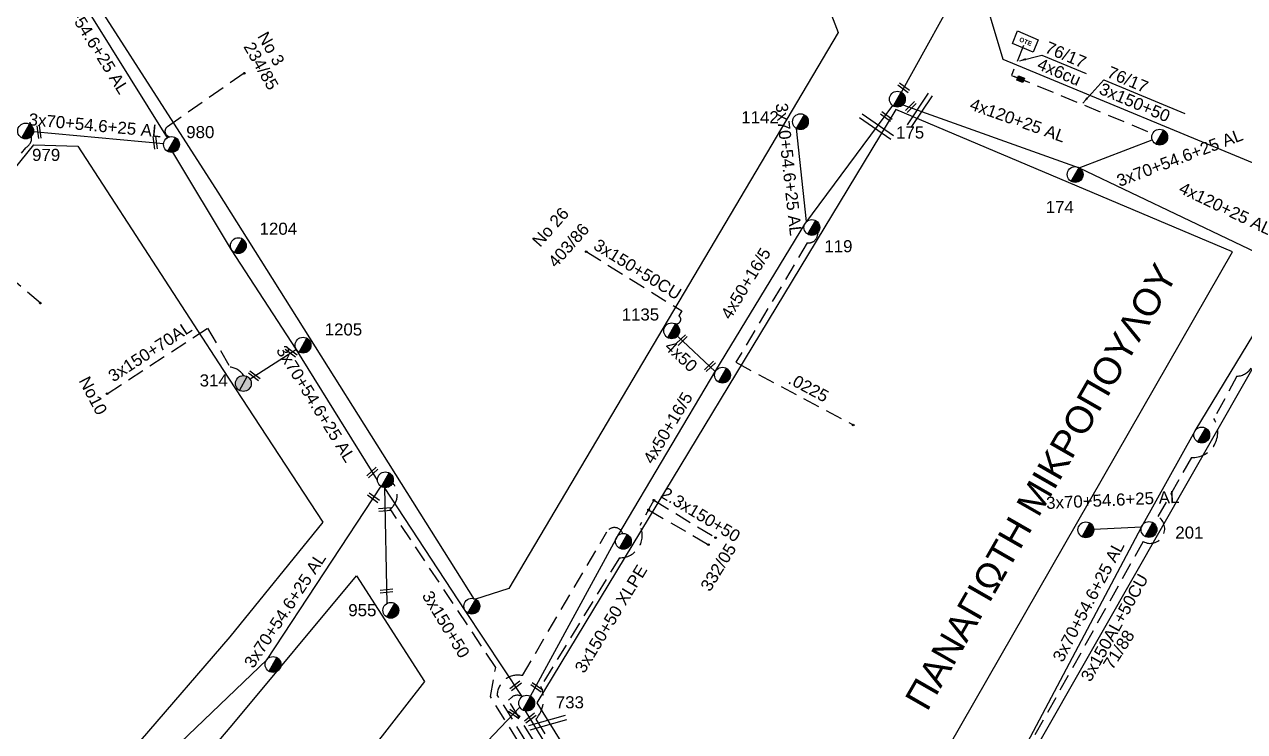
# Model space of a CAD drawing. Header units: millimetres. Extents: x 864 to 3062, y 833 to 2619.
# Drawn here: x 1804.4 to 1986.2, y 1357.7 to 1463.1 of the extents above; entities that cross this region are included whole.
import ezdxf
from ezdxf.enums import TextEntityAlignment as Align

# ---------------------------------------------------------------- set-up
doc = ezdxf.new("R2010")
doc.units = ezdxf.units.MM
doc.linetypes.add('DASHED', pattern=[19.05, 12.7, -6.35])
for name, color, linetype, lineweight in [('.0225', 7, 'DASHED', 30), ('.075', 7, 'Continuous', 30), ('3x150+50', 7, 'Continuous', 30), ('3x150+50 XLPE', 7, 'SYN_LINE', 30), ('3x150+50CU', 7, 'Continuous', 30), ('3x150+70AL', 7, 'DASHED', 30), ('3x150AL+50CU', 7, 'Continuous', 30), ('3x70+54.6+25 AL', 7, 'SYN_LINE', 30), ('4x120+25 AL', 7, 'SYN_LINE', 30), ('4x50', 7, 'Continuous', 30), ('4x50+16_5', 7, 'Continuous', 30), ('text διευθύνσεων', 250, 'Continuous', 30), ('Υπόβαθρο ΔΕΗ', 7, 'Continuous', 30)]:
    doc.layers.add(name, color=color, linetype=linetype, lineweight=lineweight)
for name, color, linetype in [('Link Box 2 Διευθύνσεων', 7, 'Continuous'), ('Pillar OTE', 7, 'Continuous'), ('TEXT ΚΑΛΩΔΙΩΝ', 7, 'Continuous'), ('Άγνωστα', 7, 'Continuous'), ('ΑΓΝΩΣΤΟ ΥΠΟΓΕΙΟ ΚΑΛΩΔΙΟ', 7, 'DASHED'), ('Επιγραφές - Σχήματα', 7, 'Continuous'), ('Καλώδια ΧΤ   3x150AL+50XLPE', 7, 'DASHED'), ('Μηχανική τομή', 7, 'Continuous'), ('Στύλος Ξύλινος', 7, 'Continuous'), ('Στύλος Ξύλινος @ 1', 7, 'Continuous'), ('Στύλος ΦΜ', 7, 'Continuous'), ('Στύλος ΦΜ @ 1', 7, 'Continuous'), ('Συνδέσεις', 7, 'Continuous'), ('Τομή', 7, 'Continuous'), ('Υπόγεια καλώδια Παροχών ΧΤ   4x50AL', 7, 'DASHED'), ('Υπόγεια καλώδια Παροχών ΧΤ   4x6', 7, 'DASHED')]:
    doc.layers.add(name, color=color, linetype=linetype)
doc.styles.add('arial', font='arial.ttf')
doc.styles.get("Standard").update_dxf_attribs({"font": 'arial.ttf'})
doc.linetypes.add('SYN_LINE', pattern='A,0.5,-0.0001,["/\\/\\/\\/",Standard,S=0.1,R=0,X=0,Y=-0.05],-0.25', length=0.7501)
doc.dimstyles.new('ISO-25', dxfattribs={"dimtxt": 2.5, "dimasz": 2.5, "dimexe": 1.25, "dimexo": 0.625, "dimtad": 1, "dimtxsty": 'Standard', "dimcen": 2.5, "dimadec": 0, "dimazin": 0, "dimtfac": 1, "dimtmove": 0, "dimatfit": 3, "dimfxl": 1, "dimarcsym": 0})

# ---------------------------------------------------------------- blocks, each defined once
blk = doc.blocks.new('ΥΠΑΡΧΩΝ ΤΣΙΜΕΝΤΕΝΙΟΣ ΣΤΥΛΟΣ')
at = {"layer": 'Στύλος ΦΜ'}
blk.add_hatch(color=7, dxfattribs=at).paths.add_polyline_path([(-1.29, -2.28, 0.574793), (2.62, 0, 0.268822), (1.3, 2.27)])
at = {"layer": 'Στύλος ΦΜ', "color": 7}
blk.add_line((-1.29, -2.28), (1.3, 2.27), dxfattribs=at)
blk.add_circle((0, 0), 2.62, dxfattribs=at)
at = {"layer": 'Στύλος ΦΜ', "flags": 4}
for tag, p in [('ΑΡΙΘΜΟΣ', (-4.68, 8.05)), ('ΤΥΠΟΣ', (-4.91, 3.03))]:
    blk.add_attdef(tag, p, '', height=4, dxfattribs=at)
blk = doc.blocks.new('ΥΠΑΡΧΩΝ ΞΥΛΙΝΟΣ ΣΤΥΛΟΣ')
at = {"layer": 'Στύλος Ξύλινος'}
h = blk.add_hatch(color=7, dxfattribs=at)
h.paths.add_polyline_path([(-2.62, 0, 0.270008), (-1.29, -2.28), (1.3, 2.27, 0.576266)])
h.paths.add_polyline_path([(-1.29, -2.28, 0.574793), (2.62, 0, 0.268822), (1.3, 2.27)])
at = {"layer": 'Στύλος Ξύλινος', "color": 7}
blk.add_line((-1.29, -2.28), (1.3, 2.27), dxfattribs=at)
blk.add_circle((0, 0), 2.62, dxfattribs=at)
at = {"layer": 'Στύλος Ξύλινος', "flags": 4}
for tag, p in [('ΑΡΙΘΜΟΣ', (-4.91, 8.6)), ('ΤΥΠΟΣ', (-4.85, 3.39))]:
    blk.add_attdef(tag, p, '', height=4, dxfattribs=at)
blk = doc.blocks.new('ΜΗΧΑΝΙΚΗ ΤΟΜΗ')
at = {"layer": 'Μηχανική τομή', "ltscale": 40}
for p, q in [((-1.89, 0.78), (5.69, 0.78)), ((-1.89, -0.77), (5.69, -0.77))]:
    blk.add_line(p, q, dxfattribs=at)
blk = doc.blocks.new('_ΣΥΝΔΕΣΗ')
at = {"layer": 'Συνδέσεις', "linetype": 'SYN_LINE', "ltscale": 40}
blk.add_hatch(color=256, dxfattribs=at).paths.add_polyline_path([(0.5, -0.01, 1), (-0.5, -0.01, 1)])
at = {"layer": 'Συνδέσεις'}
blk.add_circle((0, -0.01), 0.5, dxfattribs=at)
blk = doc.blocks.new('ΤΟΜΗ')
at = {"layer": 'Τομή', "ltscale": 40}
for p, q in [((-5.68, 0), (17.06, 0)), ((-5.68, -2.77), (17.06, -2.77))]:
    blk.add_line(p, q, dxfattribs=at)
blk = doc.blocks.new('PILLAR ΟΤΕ')
at = {"layer": 'Pillar OTE', "ltscale": 40}
blk.add_lwpolyline([(-3.31, 2.02), (3.39, 2.02), (3.39, -1.99), (-3.31, -1.99)], close=True, dxfattribs=at)
at = {"layer": 'Pillar OTE', "insert": (-1.81, 0.71), "char_height": 1.3575, "width": 109.961, "attachment_point": 1}
blk.add_mtext('{\\fArial|b1|i0|c161|p34;OTE}', dxfattribs=at)
blk = doc.blocks.new('LINK BOX 2 ΑΝΑΧΩΡΗΣΕΩΝ')
at = {"layer": 'Link Box 2 Διευθύνσεων', "ltscale": 40}
blk.add_hatch(color=256, dxfattribs=at).paths.add_polyline_path([(-2.02, 1.29), (-2.02, -1.45), (1.89, -1.45), (1.89, 1.29)])
for p, q in [((-2.02, -0.08), (-4.26, -0.08)), ((4.12, -0.08), (1.89, -0.08))]:
    blk.add_line(p, q, dxfattribs=at)
blk.add_lwpolyline([(-2.02, -1.45), (-2.02, 1.29), (1.89, 1.29), (1.89, -1.45)], close=True, dxfattribs=at)

msp = doc.modelspace()

# ---------------------------------------------------------------- linework, layer by layer
at = {"layer": '.0225', "color": 173, "linetype": 'DASHED', "lineweight": -3, "ltscale": 0.2}
msp.add_lwpolyline([(1922.59, 1431.99, -0.487921), (1921.04, 1430.51), (1910.41, 1412.7), (1927.89, 1403.36)], format="xyb", dxfattribs=at)
at = {"layer": '.075', "color": 27, "linetype": 'DASHED', "lineweight": -3, "ltscale": 0.2}
msp.add_lwpolyline([(1806.77, 1421.51), (1794.43, 1431.99), (1804.61, 1444.67, 0.307227), (1805.45, 1446.4, 0.116815)], format="xyb", dxfattribs=at)
at = {"layer": '3x150+50', "color": 62, "linetype": 'DASHED', "lineweight": -3, "ltscale": 0.2}
msp.add_lwpolyline([(1892.99, 1350.83), (1883.7, 1345.07), (1878.65, 1353.2, -0.344717), (1877.99, 1356.17), (1873.82, 1362.89), (1874.62, 1367.24), (1858.91, 1390.85, 0.44109), (1859.26, 1394.73, -1.087891)], format="xyb", dxfattribs=at)
at = {"layer": '3x150+50', "color": 30, "linetype": 'DASHED', "lineweight": -3, "ltscale": 0.2}
for points in [[(1898.18, 1392.15), (1907.37, 1386.56)], [(1897.39, 1390.7), (1906.31, 1385.53)]]:
    msp.add_lwpolyline(points, dxfattribs=at)
at = {"layer": '3x150+50', "color": 173, "linetype": 'DASHED', "lineweight": -3, "ltscale": 0.2}
msp.add_lwpolyline([(1892.39, 1351.79), (1883.95, 1346.56), (1879.5, 1353.73, -0.456822), (1879.11, 1356.27), (1874.84, 1363.16, -0.467319), (1878.59, 1366.02), (1891.18, 1387.43, -0.637221), (1893.55, 1387.2)], format="xyb", dxfattribs=at)
at = {"layer": '3x150+50', "color": 6, "linetype": 'DASHED', "lineweight": -3, "ltscale": 0.2}
msp.add_lwpolyline([(1891.77, 1352.79), (1884.18, 1348.08), (1880.35, 1354.26, -0.603161), (1880.18, 1356.44), (1876.51, 1362.36), (1876.96, 1362.75, -0.325251), (1878.57, 1362.88, -2.268976)], format="xyb", dxfattribs=at)
at = {"layer": '3x150+50 XLPE', "color": 30, "linetype": 'DASHED', "lineweight": -3, "ltscale": 0.2}
msp.add_lwpolyline([(1898.18, 1392.15), (1896.1, 1388.36, -0.568018), (1893.04, 1383.58), (1881.35, 1364.4, -0.294129), (1880.61, 1359.52), (1897.15, 1332.84, -0.77468), (1900.02, 1328.21), (1910.35, 1311.54), (1919.59, 1314.15), (1934.53, 1340.2)], format="xyb", dxfattribs=at)
at = {"layer": '3x150+50CU', "color": 173, "linetype": 'DASHED', "lineweight": -3, "ltscale": 0.2}
msp.add_lwpolyline([(1888.1, 1429.19), (1902.33, 1420.36), (1901.88, 1419.64, -0.889443), (1901.34, 1418.47, 335.978565)], format="xyb", dxfattribs=at)
at = {"layer": '3x150+70AL', "color": 62, "linetype": 'DASHED', "lineweight": -3, "ltscale": 0.2}
msp.add_lwpolyline([(1816.72, 1408.02), (1831.68, 1417.78), (1835.03, 1412, -0.209604), (1837.09, 1410.72, 24.74317)], format="xyb", dxfattribs=at)
at = {"layer": '3x150AL+50CU', "color": 30, "linetype": 'DASHED', "lineweight": -3, "ltscale": 0.2}
msp.add_lwpolyline([(1987.46, 1414.57, -0.519489), (1985.07, 1410.62), (1981.64, 1404.31, -0.599367), (1978.28, 1398.5), (1973.29, 1389.72, -0.973265), (1971.08, 1386), (1952.96, 1353.6, -0.632499), (1951.18, 1350.64, 1.837958)], format="xyb", dxfattribs=at)
at = {"layer": '3x70+54.6+25 AL', "color": 62, "linetype": 'SYN_LINE', "lineweight": -3, "ltscale": 15}
for points in [[(1806.01, 1477.74), (1825.68, 1446.16)], [(1857.01, 1395.12), (1844.89, 1414.67), (1835.27, 1429.44), (1826.5, 1444)], [(1811.09, 1340.22), (1840.54, 1368.44), (1857.53, 1394.22)], [(1858.06, 1394.03), (1858.4, 1376.77)], [(1878.58, 1362.89), (1870.07, 1375.72), (1858.06, 1394.03)]]:
    msp.add_lwpolyline(points, dxfattribs=at)
at = {"layer": '3x70+54.6+25 AL', "color": 5, "linetype": 'SYN_LINE', "lineweight": -3, "ltscale": 15}
msp.add_lwpolyline([(1935.06, 1452.94), (1944.75, 1470.49)], dxfattribs=at)
at = {"layer": '3x70+54.6+25 AL', "color": 173, "linetype": 'SYN_LINE', "lineweight": -3, "ltscale": 15}
msp.add_lwpolyline([(1920.95, 1433.68), (1919.44, 1447.52)], dxfattribs=at)
at = {"layer": '3x70+54.6+25 AL', "color": 27, "linetype": 'SYN_LINE', "lineweight": -3, "ltscale": 15}
for points in [[(1825.13, 1445.27), (1805.74, 1447.06)], [(1961.55, 1441.7), (1972.45, 1445.84)]]:
    msp.add_lwpolyline(points, dxfattribs=at)
at = {"layer": '3x70+54.6+25 AL', "color": 30, "linetype": 'SYN_LINE', "lineweight": -3, "ltscale": 15}
msp.add_lwpolyline([(1951.18, 1350.97), (1970.82, 1388.12), (1978.84, 1402.51), (1992.78, 1425.49)], dxfattribs=at)
at = {"layer": '3x70+54.6+25 AL', "color": 30, "linetype": 'SYN_LINE', "lineweight": -3, "ltscale": 8}
msp.add_lwpolyline([(1970.82, 1388.12), (1963.74, 1387.79)], dxfattribs=at)
at = {"layer": '3x70+54.6+25 AL', "color": 6, "linetype": 'SYN_LINE', "lineweight": -3, "ltscale": 15}
msp.add_lwpolyline([(1878.21, 1361.33), (1850.42, 1332.06), (1841.24, 1319.9), (1831.5, 1306.3), (1812.42, 1282.05)], dxfattribs=at)
at = {"layer": '3x70+54.6+25 AL', "color": 27, "linetype": 'Continuous', "lineweight": -3, "ltscale": 15}
msp.add_lwpolyline([(1897.47, 1330.58), (1879.06, 1360.75)], dxfattribs=at)
at = {"layer": '4x120+25 AL', "color": 27, "linetype": 'SYN_LINE', "lineweight": -3, "ltscale": 15}
msp.add_lwpolyline([(1935.28, 1451.06), (1961.55, 1441.7), (1992.33, 1427)], dxfattribs=at)
at = {"layer": '4x50', "color": 173, "linetype": 'Continuous', "lineweight": -3, "ltscale": 0.2}
msp.add_lwpolyline([(1907.34, 1411.32), (1901.7, 1416.59)], dxfattribs=at)
at = {"layer": '4x50', "color": 62, "linetype": 'Continuous', "lineweight": -3, "ltscale": 0.2}
msp.add_lwpolyline([(1844.93, 1414.62), (1838.01, 1410.18)], dxfattribs=at)
at = {"layer": '4x50+16_5', "color": 173, "linetype": 'Continuous', "lineweight": -3, "ltscale": 0.2}
msp.add_lwpolyline([(1879.82, 1362.93), (1892.79, 1386.85), (1907.43, 1411.46), (1920.66, 1433.28), (1933.77, 1450.97)], dxfattribs=at)
at = {"layer": 'ΑΓΝΩΣΤΟ ΥΠΟΓΕΙΟ ΚΑΛΩΔΙΟ', "color": 62, "linetype": 'DASHED', "lineweight": -3, "ltscale": 0.2}
msp.add_lwpolyline([(1837.15, 1455.78), (1825.69, 1447.81, 0.676561), (1826.03, 1446.31, 0.061739)], format="xyb", dxfattribs=at)
at = {"layer": 'Καλώδια ΧΤ   3x150AL+50XLPE', "color": 27, "linetype": 'DASHED', "lineweight": -2, "ltscale": 0.2}
msp.add_lwpolyline([(1971.79, 1447.05), (1952.85, 1454.91)], dxfattribs=at)
at = {"layer": 'Υπόβαθρο ΔΕΗ', "lineweight": -3}
for points in [[(2042.59, 1530.56), (1996.55, 1554.91), (1946.54, 1470.05), (1950.2, 1457.86), (1991.64, 1440.67)], [(1984.39, 1429.14), (1934.26, 1450.36), (1880.76, 1361.96), (1911.22, 1312.83), (1918.93, 1315)]]:
    msp.add_lwpolyline(points, close=True, dxfattribs=at)
msp.add_lwpolyline([(1833.24, 1438.03), (1807.46, 1478.24, 0.28765), (1825.07, 1518.15), (1831.05, 1521.12), (1831.39, 1521.19), (1920.38, 1475.62), (1925.64, 1461.85), (1876.56, 1379), (1871.46, 1377.36)], format="xyb", close=True, dxfattribs=at)
at = {"layer": 'Υπόβαθρο ΔΕΗ', "color": 7, "linetype": 'Continuous', "lineweight": -2, "ltscale": 0.2}
for points in [[(1956.01, 1458.48), (1962.58, 1455.75)], [(1965.25, 1454.78), (1977.32, 1449.77)]]:
    msp.add_lwpolyline(points, dxfattribs=at)
at = {"layer": 'Υπόβαθρο ΔΕΗ', "lineweight": -3}
for points in [[(1812.52, 1331.74), (1835.33, 1358.65), (1853.86, 1380.86), (1864.03, 1365.12), (1836.1, 1329.35), (1809.82, 1296.75), (1738.83, 1362.31), (1805.81, 1445.11), (1812.33, 1444.9), (1833.94, 1411.62), (1848.86, 1388.86), (1834.99, 1371.78), (1808.27, 1340.81)], [(2067.39, 1345.82), (2085.58, 1385.28), (1994.68, 1424.61), (1952.65, 1350.95), (2022.63, 1274.19), (2034.57, 1274.78), (2064.39, 1339.55)]]:
    msp.add_lwpolyline(points, dxfattribs=at)
at = {"layer": 'Υπόγεια καλώδια Παροχών ΧΤ   4x6', "color": 27, "linetype": 'DASHED', "lineweight": -2, "ltscale": 0.2}
msp.add_lwpolyline([(1953.26, 1459.89), (1951.45, 1455.46), (1952.69, 1454.95)], dxfattribs=at)

# ---------------------------------------------------------------- block references
at = {"layer": 'Link Box 2 Διευθύνσεων', "xscale": 0.25, "yscale": 0.25, "zscale": 0.25, "rotation": 337.7509932032849}
msp.add_blockref('LINK BOX 2 ΑΝΑΧΩΡΗΣΕΩΝ', (1952.85, 1454.91), dxfattribs=at)
at = {"layer": 'Pillar OTE', "xscale": 0.5, "yscale": 0.5, "zscale": 0.5, "rotation": 337}
msp.add_blockref('PILLAR ΟΤΕ', (1953.51, 1460.5), dxfattribs=at)
at = {"layer": 'Μηχανική τομή', "lineweight": -3, "zscale": 0.4999999999999997}
for p, xscale, yscale, rotation in [((1935.04, 1453.93), 0.2499999999999463, 0.2499999999999463, 323.4164635786576), ((1936.14, 1450.41), 0.2499999999999463, 0.2499999999999463, 44.8602561409818), ((1932.43, 1449.62), 0.2499999999999463, 0.2499999999999463, 323.4164635786576), ((1806.65, 1446.56), 0.2499999999999461, 0.2499999999999461, 97.28999041039383), ((1823.95, 1444.96), 0.2499999999999461, 0.2499999999999461, 97.28999041039384), ((1902.69, 1416.34), 0.2499999999999462, 0.2499999999999462, 223.2922000823412), ((1844.52, 1413.91), 0.2499999999999462, 0.2499999999999462, 143.5847412514955), ((1906.87, 1412.43), 0.2499999999999462, 0.2499999999999462, 223.2922000823412), ((1839.02, 1410.38), 0.2499999999999462, 0.2499999999999462, 143.5847412514955), ((1856.58, 1396.61), 0.2499999999999462, 0.2499999999999462, 223.2922000823412), ((1856.79, 1392.21), 0.2499999999999462, 0.2499999999999462, 143.5847412514955), ((1858.58, 1390.79), 0.2499999999999462, 0.2499999999999462, 185.3153785275722), ((1858.82, 1378.65), 0.2499999999999462, 0.2499999999999462, 185.3153785275722), ((1877.97, 1364.76), 0.2499999999999462, 0.2499999999999462, 217.5586276398759), ((1881.12, 1363.96), 0.2499999999999462, 0.2499999999999462, 144.6833840581378), ((1877.78, 1360.01), 0.2499999999999462, 0.2499999999999462, 144.6833840581378), ((1880.13, 1359.96), 0.2499999999999462, 0.2499999999999462, 217.5586276398759)]:
    msp.add_blockref('ΜΗΧΑΝΙΚΗ ΤΟΜΗ', p, dxfattribs=dict(at, xscale=xscale, yscale=yscale, rotation=rotation))
at = {"layer": 'Στύλος Ξύλινος @ 1', "lineweight": -3, "ltscale": 40}
ref = msp.add_blockref('ΥΠΑΡΧΩΝ ΞΥΛΙΝΟΣ ΣΤΥΛΟΣ', (1837.02, 1409.54), dxfattribs=dict(at, xscale=0.4499999999997342, yscale=0.4499999999997342, zscale=0.4499999999997342))
ref.add_attrib('ΤΥΠΟΣ', '314', (1830.5, 1409.1), dxfattribs={"layer": 'Στύλος Ξύλινος', "height": 1.8, "rotation": 360, "flags": 4})
at = {"layer": 'Στύλος ΦΜ @ 1', "lineweight": -3, "ltscale": 40}
ref = msp.add_blockref('ΥΠΑΡΧΩΝ ΤΣΙΜΕΝΤΕΝΙΟΣ ΣΤΥΛΟΣ', (1934.47, 1451.92), dxfattribs=dict(at, xscale=0.4499999999998181, yscale=0.4499999999998181, zscale=0.4499999999998181))
ref.add_attrib('ΤΥΠΟΣ', '175', (1934.27, 1446.05), dxfattribs={"layer": 'Στύλος ΦΜ', "height": 1.8, "flags": 4})
ref = msp.add_blockref('ΥΠΑΡΧΩΝ ΤΣΙΜΕΝΤΕΝΙΟΣ ΣΤΥΛΟΣ', (1920.02, 1448.55), dxfattribs=dict(at, xscale=0.4499999999998455, yscale=0.4499999999998455, zscale=0.4499999999998455))
ref.add_attrib('ΤΥΠΟΣ', '1142', (1911.2, 1448.32), dxfattribs={"layer": 'Στύλος ΦΜ', "height": 1.8, "flags": 4})
ref = msp.add_blockref('ΥΠΑΡΧΩΝ ΤΣΙΜΕΝΤΕΝΙΟΣ ΣΤΥΛΟΣ', (1804.57, 1447.17), dxfattribs=dict(at, xscale=0.4499999999997696, yscale=0.4499999999997696, zscale=0.4499999999997696))
ref.add_attrib('ΤΥΠΟΣ', '979', (1805.53, 1442.71), dxfattribs={"layer": 'Στύλος ΦΜ', "height": 1.8, "rotation": 360, "flags": 4})
ref = msp.add_blockref('ΥΠΑΡΧΩΝ ΤΣΙΜΕΝΤΕΝΙΟΣ ΣΤΥΛΟΣ', (1826.3, 1445.16), dxfattribs=dict(at, xscale=0.4499999999998181, yscale=0.4499999999998181, zscale=0.4499999999998181))
ref.add_attrib('ΤΥΠΟΣ', '980', (1828.5, 1446.11), dxfattribs={"layer": 'Στύλος ΦΜ', "height": 1.8, "flags": 4})
for p, xscale, yscale, zscale in [((1973.56, 1446.26), 0.4499999999998181, 0.4499999999998181, 0.4499999999998181), ((1908.4, 1410.79), 0.4499999999998181, 0.4499999999998181, 0.4499999999998181), ((1979.82, 1401.86), 0.449999999999818, 0.449999999999818, 0.449999999999818), ((1858.18, 1395.2), 0.4499999999998181, 0.4499999999998181, 0.4499999999998181), ((1962.56, 1387.74), 0.449999999999818, 0.449999999999818, 0.449999999999818), ((1893.64, 1386.03), 0.449999999999818, 0.449999999999818, 0.449999999999818), ((1871.06, 1376.36), 0.449999999999818, 0.449999999999818, 0.449999999999818), ((1841.44, 1367.68), 0.4499999999998181, 0.4499999999998181, 0.4499999999998181)]:
    msp.add_blockref('ΥΠΑΡΧΩΝ ΤΣΙΜΕΝΤΕΝΙΟΣ ΣΤΥΛΟΣ', p, dxfattribs=dict(at, xscale=xscale, yscale=yscale, zscale=zscale))
ref = msp.add_blockref('ΥΠΑΡΧΩΝ ΤΣΙΜΕΝΤΕΝΙΟΣ ΣΤΥΛΟΣ', (1960.96, 1440.68), dxfattribs=dict(at, xscale=0.4499999999998181, yscale=0.4499999999998181, zscale=0.4499999999998181))
ref.add_attrib('ΤΥΠΟΣ', '174', (1956.56, 1434.93), dxfattribs={"layer": 'Στύλος ΦΜ', "height": 1.8, "rotation": 360, "flags": 4})
ref = msp.add_blockref('ΥΠΑΡΧΩΝ ΤΣΙΜΕΝΤΕΝΙΟΣ ΣΤΥΛΟΣ', (1836.26, 1430.09), dxfattribs=dict(at, xscale=0.4499999999998065, yscale=0.4499999999998065, zscale=0.4499999999998065))
ref.add_attrib('ΤΥΠΟΣ', '1204', (1839.43, 1431.71), dxfattribs={"layer": 'Στύλος ΦΜ', "height": 1.8, "flags": 4})
ref = msp.add_blockref('ΥΠΑΡΧΩΝ ΤΣΙΜΕΝΤΕΝΙΟΣ ΣΤΥΛΟΣ', (1921.73, 1432.8), dxfattribs=dict(at, xscale=0.4499999999998181, yscale=0.4499999999998181, zscale=0.4499999999998181))
ref.add_attrib('ΤΥΠΟΣ', '119', (1923.58, 1429.1), dxfattribs={"layer": 'Στύλος ΦΜ', "height": 1.8, "flags": 4})
ref = msp.add_blockref('ΥΠΑΡΧΩΝ ΤΣΙΜΕΝΤΕΝΙΟΣ ΣΤΥΛΟΣ', (1900.84, 1417.4), dxfattribs=dict(at, xscale=0.449999999999743, yscale=0.449999999999743, zscale=0.449999999999743))
ref.add_attrib('ΤΥΠΟΣ', '1135', (1893.38, 1418.93), dxfattribs={"layer": 'Στύλος ΦΜ', "height": 1.8, "flags": 4})
ref = msp.add_blockref('ΥΠΑΡΧΩΝ ΤΣΙΜΕΝΤΕΝΙΟΣ ΣΤΥΛΟΣ', (1845.91, 1415.26), dxfattribs=dict(at, xscale=0.4499999999998311, yscale=0.4499999999998311, zscale=0.4499999999998311))
ref.add_attrib('ΤΥΠΟΣ', '1205', (1849.13, 1416.7), dxfattribs={"layer": 'Στύλος ΦΜ', "height": 1.8, "flags": 4})
ref = msp.add_blockref('ΥΠΑΡΧΩΝ ΤΣΙΜΕΝΤΕΝΙΟΣ ΣΤΥΛΟΣ', (1971.95, 1387.79), dxfattribs=dict(at, xscale=0.449999999999818, yscale=0.449999999999818, zscale=0.449999999999818))
ref.add_attrib('ΤΥΠΟΣ', '201', (1975.88, 1386.43), dxfattribs={"layer": 'Στύλος ΦΜ', "height": 1.8, "rotation": 360, "flags": 4})
ref = msp.add_blockref('ΥΠΑΡΧΩΝ ΤΣΙΜΕΝΤΕΝΙΟΣ ΣΤΥΛΟΣ', (1858.99, 1375.75), dxfattribs=dict(at, xscale=0.4499999999999432, yscale=0.4499999999999432, zscale=0.4499999999999432))
ref.add_attrib('ΤΥΠΟΣ', '955', (1852.65, 1374.87), dxfattribs={"layer": 'Στύλος ΦΜ', "height": 1.8, "flags": 4})
ref = msp.add_blockref('ΥΠΑΡΧΩΝ ΤΣΙΜΕΝΤΕΝΙΟΣ ΣΤΥΛΟΣ', (1879.24, 1361.91), dxfattribs=dict(at, xscale=0.449999999999818, yscale=0.449999999999818, zscale=0.449999999999818))
ref.add_attrib('ΤΥΠΟΣ', '733', (1883.57, 1361.14), dxfattribs={"layer": 'Στύλος ΦΜ', "height": 1.8, "rotation": 360, "flags": 4})
at = {"layer": 'Συνδέσεις', "lineweight": -3, "xscale": 0.25, "yscale": 0.25, "zscale": 0.25}
for p in [(1837.15, 1455.78), (1888.1, 1429.19), (1806.77, 1421.52), (1816.72, 1408.02), (1927.89, 1403.36), (1898.18, 1392.15), (1897.39, 1390.71), (1906.31, 1385.53), (1907.37, 1386.57)]:
    msp.add_blockref('_ΣΥΝΔΕΣΗ', p, dxfattribs=at)
at = {"layer": 'Τομή', "lineweight": -3}
for p, xscale, yscale, zscale, rotation in [((1938.86, 1451.25), 0.2499999999999996, 0.2499999999999996, 0.2499999999999996, 236.0923327928126), ((1930.37, 1448.94), 0.2499999999999995, 0.2499999999999995, 0.2499999999999995, 325.3758962005762), ((1880.92, 1358.98), 0.2499999999999996, 0.2499999999999996, 0.2499999999999996, 15.71207219035947)]:
    msp.add_blockref('ΤΟΜΗ', p, dxfattribs=dict(at, xscale=xscale, yscale=yscale, zscale=zscale, rotation=rotation))

# ---------------------------------------------------------------- texts
at = {"layer": 'text διευθύνσεων', "color": 7, "lineweight": -3}
msp.add_text('ΠΑΝΑΓΙΩΤΗ ΜΙΚΡΟΠΟΥΛΟΥ', height=4, rotation=60.1645, dxfattribs=at).set_placement((1955.88, 1394.16), align=Align.MIDDLE_CENTER)
at = {"layer": 'TEXT ΚΑΛΩΔΙΩΝ', "linetype": 'Continuous', "lineweight": -3, "ltscale": 0.2}
for s, rotation, p in [('3x70+54.6+25 AL', 301.9128, (1814.08, 1461.38)), ('3x70+54.6+25 AL', 276.2428, (1918.29, 1441.46)), ('4x120+25 AL', 340.3907, (1952.42, 1448.77)), ('3x70+54.6+25 AL', 354.7114, (1814.92, 1448.02)), ('3x70+54.6+25 AL', 20.7899, (1976.54, 1443.19)), ('4x120+25 AL', 334.4698, (1983.37, 1435.64)), ('3x150+50CU', 328.1689, (1895.76, 1426.56)), ('4x50+16/5', 58.7726, (1911.87, 1424.46)), ('3x150+70AL', 33.1086, (1823.09, 1414.32)), ('3x70+54.6+25 AL', 301.7808, (1847.82, 1406.52)), ('4x50', 316.9513, (1902.25, 1413.62)), ('.0225', 331.8687, (1921.25, 1408.95)), ('4x50+16/5', 59.263, (1900.26, 1402.94)), ('2.3x150+50', 328.7169, (1905.16, 1390.01)), ('3x70+54.6+25 AL', 2.655, (1966.55, 1392.2)), ('3x70+54.6+25 AL', 62.1359, (1962.94, 1377.08)), ('3x70+54.6+25 AL', 56.6045, (1843.2, 1375.76)), ('3x150+50 XLPE', 58.6408, (1891.78, 1374.49)), ('3x150AL+50CU', 60.7912, (1966.81, 1373.17)), ('3x150+50', 301.1915, (1867.21, 1373.65))]:
    msp.add_text(s, height=1.8, rotation=rotation, dxfattribs=at).set_placement(p, align=Align.MIDDLE_CENTER)
at = {"layer": 'Άγνωστα', "lineweight": -3, "ltscale": 40, "char_height": 1.8, "width": 27.758, "attachment_point": 1, "style": 'arial'}
for s, insert, rotation in [('\\pt14.4;No 3', (1840.62, 1462.19), 299.7999), ('\\pt14.4;234/85', (1838.54, 1460.65), 299.7999), ('\\pt14.4;No 26', (1879.87, 1430.94), 48.5551), ('\\pt14.4;403/86', (1882.25, 1427.86), 48.5551), ('\\pt14.4;No10', (1814.04, 1410.82), 297.5761), ('332/05', (1905.01, 1379.35), 58.5882), ('71/88', (1965, 1367.73), 57.395)]:
    msp.add_mtext(s, dxfattribs=dict(at, insert=insert, rotation=rotation))
at = {"layer": 'Υπόγεια καλώδια Παροχών ΧΤ   4x50AL', "color": 7, "ltscale": 0.2, "char_height": 1.8, "attachment_point": 1, "rotation": 337}
for s, insert in [('76/17', (1957.02, 1460.59)), ('4x6cu', (1955.84, 1458.12)), ('76/17', (1966.26, 1456.9)), ('3x150+50', (1965.08, 1454.43))]:
    msp.add_mtext_dynamic_manual_height_columns(s, width=1.8, gutter_width=12.5, heights=[0.118], dxfattribs=dict(at, insert=insert))

# ---------------------------------------------------------------- leaders
at = {"layer": 'Επιγραφές - Σχήματα', "ltscale": 40}
for points in [[(1952.64, 1457.64), (1956.01, 1458.48)], [(1962.09, 1451.34), (1965.25, 1454.78)]]:
    msp.add_leader(points, dimstyle='ISO-25', override={"dimasz": 1, "dimtad": 0}, dxfattribs=at)

doc.saveas('drawing.dxf')
